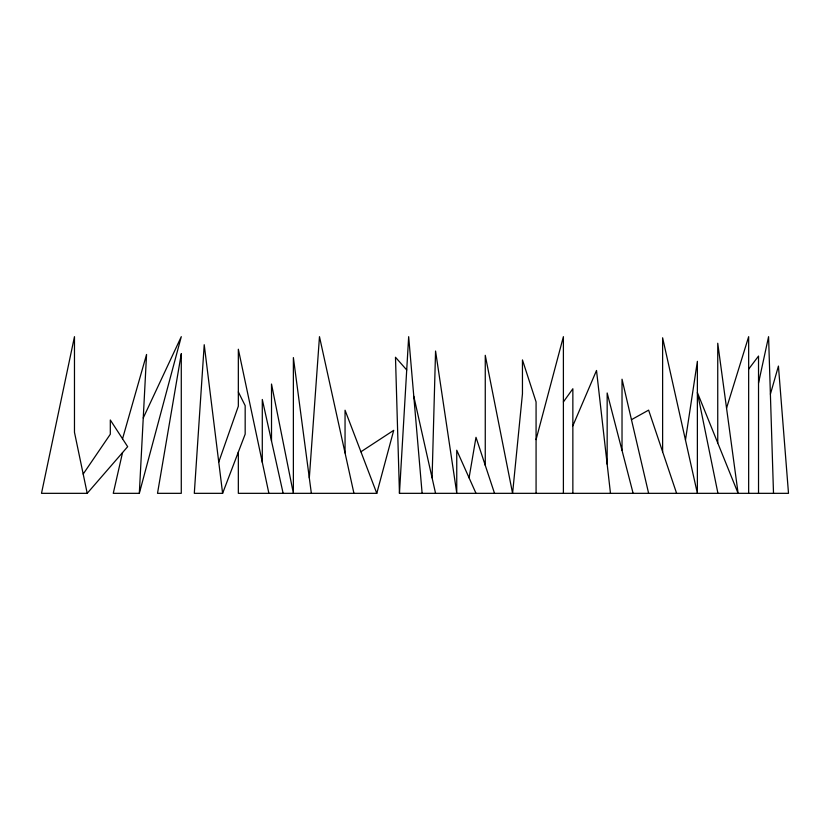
<?xml version="1.0" encoding="UTF-8"?>
<svg xmlns="http://www.w3.org/2000/svg" width="830" height="830" viewBox="0 0 830 830"><rect width="100%" height="100%" fill="white"/><g stroke="black" fill="none" stroke-linecap="round" stroke-linejoin="round"><path stroke-width="1.25" d="M432.088 477.841L435.563 351.038L456.749 492.947L456.749 450.223L475.995 493.331M122.539 452.599L113.264 493.331L139.326 493.331L146.557 354.462L122.539 438.811M770.396 394.177L778.436 366.072L788.5 493.331L399.458 493.331L408.671 336.669L422.117 493.331M309.32 477.924L319.477 336.669L353.933 493.331M685.466 440.056L697.376 361.33L697.376 493.331L662.62 337.789L662.62 451.738M469.075 477.841L475.995 437.317L494.524 493.331M758.527 383.045L768.58 336.669L773.508 493.331M536.076 439.599L563.394 336.669L563.394 493.331M139.326 493.331L181.282 336.669L143.248 417.978M238.335 452.07L238.335 493.331L376.789 493.331L393.711 430.334L360.925 451.779M726.551 408.132L748.66 336.669L748.66 493.331M218.747 462.061L238.335 406.202L238.335 349.233L268.879 493.331M222.616 493.331L204.222 344.72L194.303 493.331L222.616 493.331L245.172 434.142L245.172 405.652L238.335 391.957M572.856 425.811L596.511 370.471L610.475 493.331M83.187 474.044L110.307 434.235L110.307 419.99L127.664 446.685L87.212 493.331L41.5 493.331L74.472 336.669L74.472 432.295L87.212 493.331M563.394 401.938L572.856 388.762L572.856 493.331M748.66 369.132L758.527 356.06L758.527 493.331M631.454 419.69L648.624 410.134L676.606 493.331M406.71 369.962L395.485 357.253L399.458 493.331M376.789 493.331L345.052 410.217L345.052 452.952M633.124 493.331L607.166 392.984L607.166 464.198M648.624 493.331L622.023 379.206L622.023 450.42M413.797 396.335L435.563 493.331M283.134 493.331L262.29 399.469L262.29 462.352M717.94 493.331L697.376 392.549L738.109 493.331L717.743 343.247L717.743 442.94M311.354 493.331L293.374 357.595L293.374 493.331L271.514 384.041L271.514 441.021M536.076 493.331L536.076 401.938L522.454 359.919L522.454 393.794L512.587 493.331L485.26 355.313L485.26 465.329M181.282 353.829L157.513 493.331L181.282 493.331L181.282 353.829"/></g></svg>
